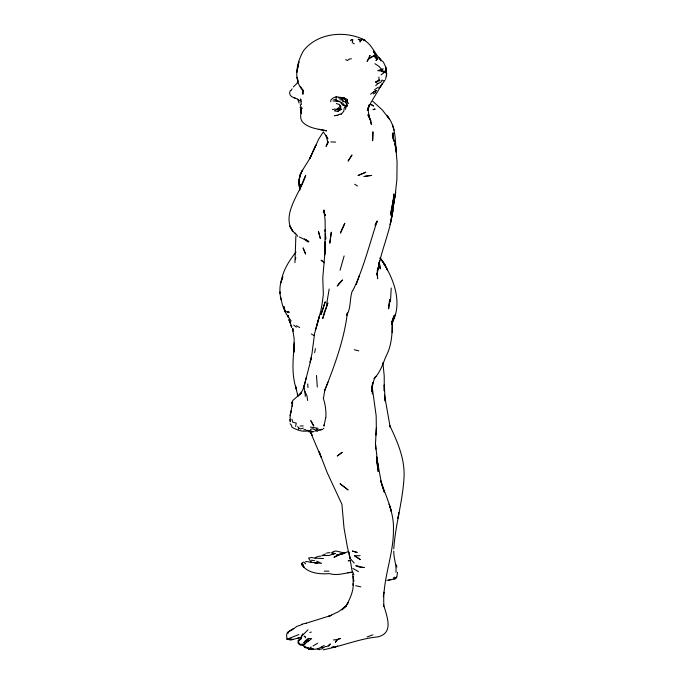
<?xml version="1.0" encoding="UTF-8"?>
<svg xmlns="http://www.w3.org/2000/svg" width="684" height="684" viewBox="0 0 684 684"><rect width="100%" height="100%" fill="white"/><g stroke="black" fill="none" stroke-linecap="round" stroke-linejoin="round"><path stroke-width="1.03" d="M281.004 299.746C279.397 292.213 279.209 283.749 282.979 276.84M324.028 424.713L324.019 426.149L325.644 417.838M323.173 649.8C341.598 646.277 359.228 638.685 378.141 636.83C394.155 632.726 386.674 616.267 383.912 605.588C382.099 580.1 393.582 555.63 393.437 530.151C394.317 512.735 386.05 496.892 380.774 480.826L384.322 492.129L381.561 483.853L376.602 456.955L377.927 465.334L375.482 443.839L376.337 428.013L376.166 415.821L372.335 388.059L372.412 393.967L372.395 386.272L371.882 391.547L372.917 382.288M393.522 200.079L393.616 194L393.069 206.79M340.085 106.67L334.416 110.868L337.734 111.389L341.667 109.166L340.452 109.628L340.538 106.678L339.042 104.455L336.348 103.515M377.072 273.215L377.004 275.19L379.637 260.501L377.901 269.829C381.424 249.634 390.444 230.841 392.864 210.424M340.452 109.628L340.863 106.67L339.803 105.216M393.787 548.842C395.318 524.662 402.833 501.244 404.047 477.004C404.885 458.699 397.489 441.616 389.7 425.499M303.132 90.168L302.944 94.272L302.661 91.169M345.463 109.346L346.908 104.49L345.429 101.899L345.531 99.804L344.018 97.94L336.237 96.743L333.228 97.915L330.953 99.838L330.663 101.702M343.359 103.429L336.066 99.992L336.237 96.743M347.481 99.462L346.583 101.189L345.531 99.804L341.658 98.205L338.409 97.718L344.018 97.94L347.481 99.462L346.839 104.661M325.841 417.847C326.302 411.127 325.31 404.184 323.19 397.84M375.935 435.152L376.337 428.013M300.336 187.39L300.49 184.663L299.498 189.648L305.68 175.224C301.105 192.366 277.986 217.469 295.471 234.005M390.453 301.926L391.239 287.99M294.958 262.673L295.873 235.894M397.541 572.337L396.865 576.886L395.412 578.655L388.649 580.348M307.997 629.81L301.849 635.983L302.815 633.863L301.216 637.197L301.396 638.591L301.712 637.437L298.309 640.703L300.934 639.112L298.327 640.463L297.942 642.823L300.319 645.183L303.619 645.303L303.097 645.166L311.699 638.608L308.219 638.42L305.149 640.848M379.611 260.57L379.124 266.606L379.09 264.605M386.768 73.316L385.554 79.378M383.322 596.739L383.775 592.156L383.63 593.584M351.319 39.595L352.713 39.646L352.499 41.767L352.183 41.22M391.496 324.49L394.001 315.709L391.616 323.421L392.71 318.428C392.112 330.483 392.385 342.829 387.093 354.064C383.049 362.315 380.988 372.002 374.054 378.44L375.978 376.38L374.191 379.124L371.574 388.623L372.66 382.578M292.205 406.245L292.649 402.004L291.487 403.244L292.837 400.422L301.635 392.727M367.906 108.499L367.718 110.261L369.24 104.712L367.308 110.415L371.113 102.292L382.313 83.696L379.073 88.535L384.904 80.302L382.724 80.909M280.799 297.292C281.902 304.183 284.074 311.878 288.742 317.145L287.887 315.598L288.622 317.59L291.213 320.907M393.796 203.447L394.523 197.009L392.539 210.997M398.772 512.436L398.097 518.352L398.712 513.966M395.968 572.38C396.729 565.24 393.582 558.264 393.753 551.116M290.452 419.292L289.956 417.847L292.649 402.004M323.652 397.336L324.917 389.085L324.49 391.137C334.442 365.854 344.095 340.085 347.387 312.93L346.54 315.546C351.26 308.039 349.43 298.942 352.311 290.871M395.19 195.846L395.677 192.05L393.317 206.85M290.709 412.871L290.965 410.922L289.982 415.718M394.856 198.069L396.891 179.738L397.079 161.903L395.412 143.666L395.891 150.377C395.446 138.279 395.207 124.907 386.768 115.28L389.273 118.905L382.236 109.867L372.771 101.3M386.041 72.453C387.093 68.733 384.853 65.279 383.365 62.03C374.935 56.097 372.652 43.665 362.682 39.569M326.644 304.2L329.175 288.99M393.291 207.594L390.154 224.634L392.941 210.74M295.454 259.151L295.796 257.381M314.623 352.688L315.392 348.626M295.608 426.44L296.257 423.114L292.761 422.225L291.948 419.198M288.058 633.324L288.409 631.64L293.154 628.664M297.856 81.174L297.48 82.858L293.359 86.894M306.218 377.765L303.551 388.521L311.459 357.424L310.074 362.101L311.947 353.893L314.58 333.484L320.83 310.955L322.087 304.004L323.352 294.479L322.771 278.191L325.122 250.105L325.31 241.768L324.72 254.876L325.156 229.644L325.285 231.748M316.401 326.713L319.471 316.034L315.469 330.15M391.504 324.156C402.927 304.252 394.6 280.577 383.279 262.69L385.973 266.94M282.064 279.063L281.073 282.714C282.415 271.12 288.956 261.006 296.01 252.02M341.111 114.408L343.855 111.116L344.146 108.089L345.506 105.507L342.419 104.712L340.965 103.079M328.055 141.349L326.054 146.419L328.149 142.614M340.059 270.266L344.129 255.944M373.259 92.331L376.149 90.391L375.482 92.708L373.216 93.922M304.602 384.177L302.644 390.333L299.079 395.036L301.071 393.266M392.394 134.91L394.343 141.81L392.394 134.91L393.095 132.747L393.36 139.51L392.778 134.688M292.649 329.021L292.803 328.568M352.824 290.614C363.606 268.547 369.437 244.222 377.2 220.923L375.089 225.378L376.935 221.907L375.781 223.591M290.349 90.51L289.52 92.947L290.264 95.187L291.692 96.7L295.06 98.188M356.279 284.578L359.493 275.344M393.727 318.402L392.368 321.976L395.318 314.255M325.935 387.324L327.978 382.117M297.284 82.696L297.976 81.02M312.862 151.737L315.982 145.068L309.707 158.679L318.693 139.134L322.925 132.516M318.128 430.441L317.385 431.296L315.35 430.792L315.615 430.176L312.887 428.774L310.365 429.39M297.745 236.313L295.163 232.928M312.143 153.31C307.997 164.912 295.197 174.634 299.857 188.203M360.63 40.664L359.921 42.015L361.203 40.108L358.168 39.296L360.63 40.664L361.203 40.108M308.561 649.022L313.187 648.971L308.561 649.022L307.663 648.013L304.978 647.56L303.097 645.166L305.329 647.004L308.099 647.791L308.561 649.022L311.152 646.944L310.861 648.774C315.581 650.424 320.283 648.022 324.139 645.448M302.456 562.487L301.499 564.257C307.364 573.525 319.787 574.286 329.688 573.637C337.409 576.039 344.89 572.807 352.568 572.294L347.617 572.585L352.2 572.303M291.119 90.57L292.077 88.835M382.134 79.951L380.817 82.251L377.773 83.636L375.696 85.722M336.708 640.01L335.331 642.336L337.511 639.36L340.41 638.428L336.708 640.01L337.511 639.36M305.329 647.004L304.978 647.56L308.099 647.791L307.663 648.013L308.604 648.954M348.327 602.373L346.865 604.69C350.225 598.064 353.525 591.019 353.303 583.409L353.183 585.418L353.089 576.526M298.369 429.167L298.976 428.235L297.625 426.611M348.242 602.442L345.959 605.827L341.846 609.906L346.574 605.716L338.477 611.718L328.628 616.335L331.646 615.275L306.081 623.244M332.227 552.792L333.057 551.603L335.374 551.099M328.619 646.312L330.321 643.926L327.003 646.525L325.336 646.483L321.446 649.039L319.59 649.167M323.464 428.697L323.857 428.15M393.916 578.929L395.412 578.655L396.72 577.099M302.576 563.018L301.499 564.257L304.243 567.361M337.734 111.389L340.495 108.542L337.032 109.329M287.477 638.813L286.964 639.241L286.579 634.829L287.442 632.384L291.41 630.306M381.082 74.821L385.827 71.375L385.673 66.938L385.964 69.939M338.187 110.346L340.495 108.542M292.205 629.887L296.753 626.459L302.354 624.424M316.641 561.154L321.574 563.368L311.194 562.299L308.535 558.041L311.494 557.511L315.187 558.118L317.376 556.494M376.149 90.391L370.54 94.153M321.848 555.682L325.447 553.878M393.291 578.1L394.659 577.125M317.65 643.216L313.024 645.995M374.567 89.681L378.329 87.201M308.775 639.454L303.73 642.507L309.006 640.506M377.773 83.636L375.61 81.995L379.073 79.942L378.893 77.087M303.807 430.014L304.919 429.364L306.244 430.27M315.35 430.792L317.256 429.697M334.963 647.244L337.528 645.944M298.942 634.53L286.964 639.241L291.863 639.916M384.348 72.607L381.287 71.093L383.202 68.802L377.773 70.666L385.827 71.375M331.595 647.329L334.1 646.337M367.18 636.949L372.9 634.837M289.315 639.788L293.034 639.446L301.216 637.197L297.266 638.48M350.379 40.459L352.713 39.646M375.61 81.995L379.971 80.584L379.073 79.942M312.135 432.1L314.204 431.45M303.345 428.116L300.703 428.911L298.976 428.235M332.279 554.296L335.28 553.399L329.047 555.459L322.361 555.579M338.537 114.647L341.273 113.852M309.784 632.495L311.314 632.059M390.889 579.382L386.913 580.374M343.667 553.476L336.118 555.314L348.207 551.731M322.711 429.304L319.394 430.048L321.215 429.68M332.467 109.577L335.177 108.978M301.943 624.133L306.227 623.201M343.701 553.441L340.974 554.014L343.633 553.561M305.303 561.863L306.894 561.53L310.844 562.376L311.032 561.402M316.418 562.505L314.58 562.872L317.521 563.188M350.268 560.461L348.165 560.846L350.131 560.504M351.422 58.747L349.191 59.115L347.446 60.534L345.625 59.636M326.576 553.057L329.714 552.612M338.289 115.126L334.408 115.673L337.494 115.365M305.286 643.9L299.267 644.439L298.327 640.463M345.429 101.899L343.086 101.454L341.658 98.205L344.018 97.94M318.24 556.4L320.813 556.118M333.536 639.942L338.238 639.437M323.481 558.554L315.187 558.118M300.114 426.029L303.2 425.91M354.534 555.784L360.331 559.572L354.534 555.784L360.1 555.682M330.825 141.904L335.656 142.092M324.353 571.149L328.953 571.166M310.297 431.356L312.092 431.373L307.133 430.356M307.826 430.937C302.328 432.066 296.745 429.988 291.965 427.209L291.487 425.32L290.093 423.721M331.03 552.928L333.946 553.031M335.998 551.013L345.121 553.159M339.811 99.77L342.744 100.044L343.086 101.454M332.988 100.95L339.606 101.591L337.195 101.335M311.28 560.213L314.614 560.683M318.069 428.312L310.408 427.09M333.758 99.59L336.066 99.992M319.018 129.327L326.619 130.841C318.573 129.019 309.262 128.507 303.038 122.53C298.874 118.452 301.55 113.193 300.909 108.457L301.439 113.689L301.216 110.38L300.122 107.311M345.506 105.507L342.419 104.712M355.646 585.701L360.81 586.855M305.295 636.445L304.166 636.18L305.765 637.915M289.571 638.608L293.034 639.446M354.286 349.755L358.809 350.866M321.326 647.107L323.053 647.551M308.253 431.57L310.365 432.16M299.66 327.499L296.446 325.781M361.793 39.15L365.076 40.288C345.6 30.062 317.444 32.695 303.465 50.787C296.668 62.689 292.581 80.302 303.516 91.194M316.162 429.056L318.667 429.979M294.009 97.607L297.728 99.223L300.002 101.018M317.316 648.877L319.266 649.749M299.464 237.006L308.929 241.614L306.252 239.93M352.209 42.639L354.303 43.793M370.386 104.276L373.541 106.029L371.651 104.686M352.97 568.498L358.425 571.593M311.331 333.972L313.973 335.493M354.739 184.27L357.493 185.997M374.909 63.68L379.098 66.476L381.347 69.11M324.361 262.63L321.044 260.134L324.404 262.724M293.188 329.175L292.376 328.534L293.008 329.534M293.769 325.08L296.343 327.14M305.825 240.024L308.236 242.016L304.414 238.776M367.966 115.032L369.48 116.442L368.137 115.186M303.542 561.949L305.611 563.872M321.335 429.219L321.873 429.757M380.133 257.996L383.562 262.528L387.52 270.36L386.563 268.214M309.963 430.886L321.112 457.126L319.154 451.816L327.08 472.379L341.906 504.27L344.035 528.108L347.438 547.277L349.943 558.118L354.235 563.146M380.099 258.056L385.374 265.58L380.167 258.09M323.352 131.841L327.875 138.818L325.986 135.278L327.901 142.46M302.225 108.508L300.618 106.268L300.233 104.515M300.396 86.432L302.824 89.98M346.899 101.138L348.558 103.592M341.658 98.205L342.744 100.044M323.335 211.595L325.345 215.298M289.332 320.522L290.469 322.686L288.845 319.599L290.084 322.874M297.728 99.223L299.113 103.079M370.497 121.632L371.369 124.403L370.839 121.025L369.334 117.947L369.916 119.794M310.476 432.057L312.118 435.434L310.468 431.903M304.2 388.401L304.85 391.479L307.005 395.933L307.646 400.525M324.678 213.844L325.43 215.511M368.24 114.869L370.839 121.025M290.298 421.908L289.922 419.514L290.358 421.583M296.933 77.343L298.053 80.336M368.206 114.895L369.899 119.452L368.496 113.681L368.787 115.844L368.026 107.978M287.887 315.598L288.084 316.136M353.902 574.834L351.935 570.165L350.388 560.837M389.572 425.363L390.145 427.021L384.425 394.591M288.084 315.923L288.622 317.59M395.19 577.971L395.412 578.655M394.129 130.276L392.616 125.121M297.908 396.173L295.565 386.195L296.523 389.658C291.11 374.37 293.188 358.219 294.411 342.53L293.94 352.26L294.171 338.973L292.709 329.355L293.034 331.321M289.58 321.429L291.829 326.849L290.939 325.276L291.564 327.456M297.574 394.984L297.386 394.258L297.873 396.284M324.464 212.22L323.917 209.962L325.08 219.889L325.242 231.132M300.815 101.933L301.43 104.541M396.378 564.839L396.891 567.087M279.953 292.726L280.098 293.436L279.995 291.743M383.391 604.408L383.801 606.46M287.767 315.435L288.075 317.222M299.96 189.998C298.275 183.355 298.84 176.156 302.439 170.213L299.438 176.899L300.344 174.582L298.959 181.063L298.993 180.585L300.019 188.185L299.737 185.219L299.943 187.1M379.287 262.853L380.261 268.923L379.329 262.682M353.508 579.322L353.79 581.178L352.525 574.013M377.277 464.94L378.226 471.524L376.636 459.597L377.141 464M349.096 552.091L349.943 558.118M300.986 99.394L301.302 101.779M349.43 554.861L349.909 558.982M382.903 362.742L384.22 375.943L384.254 390.889L384.288 384.776L385.169 401.123L384.741 397.395M304.85 391.479L305.346 396.429M386.161 71.931L386.554 75.933L386.383 70.409M377.158 272.805L377.628 278.747L377.243 270.3M375.867 449.166L375.482 443.839M316.487 375.482L317.308 387.076M325.413 234.125L325.712 239.109L325.404 233.851M307.74 383.963L307.937 387.529M300.447 98.847L300.49 100.394M392.086 324.336L392.206 332.68M372.917 131.918L372.652 140.648L372.917 131.918M297.044 70.965L296.95 72.248L298.908 61.748L297.044 70.965M388.897 305.466L388.632 308.835L389.777 299.447L388.897 305.466M393.437 199.189L390.496 214.862L393.437 199.189M330.569 237.57L329.799 243.213L331.33 232.132L330.569 237.57M324.344 312.289L322.737 318.59L327.85 303.046L324.344 312.289M369.984 55.558L369.198 58.456L367.069 61.38L369.984 55.558M325.139 301.943L321.078 314.418L325.139 301.943M342.154 229.157L340.427 233.099L344.83 223.223L342.154 229.157M351.918 155.097L348.173 160.971L351.918 155.097M376.961 59.251L375.986 60.602L377.662 59.021L373.31 51.112L377.662 59.021L376.961 59.251L374.003 55.729L369.198 58.456L374.003 55.729L376.961 59.251M339.161 283.501L337.246 286.083L342.539 279.927L339.161 283.501M342.111 452.355L337.332 455.937L342.111 452.355M347.498 105.763L345.454 106.781L347.498 105.763M338.512 554.955L333.92 557.332L342.248 553.433L338.512 554.955M365.709 172.257L358.159 175.455L365.709 172.257M374.396 109.183L372.942 109.637L375.174 109.149L374.396 109.183M368.667 175.617L363.922 176.532L371.617 175.437L368.667 175.617M364.119 567.532L360.246 567.404L355.8 565.668L364.119 567.532M357.039 552.407L352.448 551.082L357.039 552.407M287.836 311.93L286.647 311.733L289.281 312.212L287.836 311.93M347.985 489.855L340.179 483.819L347.985 489.855M380.629 59.448L378.722 57.294L380.997 60.885L380.629 59.448M313.7 425.961L310.869 420.754L313.7 425.961M292.701 231.175L289.811 226.148L292.701 231.175M305.577 253.909L303.123 248.036L305.577 253.909M303.978 567.617L302.567 563.838L303.978 567.617M390.196 507.46L389.213 504.134L391.402 511.598L390.196 507.46M320.343 238.442L318.411 231.346L320.343 238.442M284.424 308.612L283.843 306.441L285.228 311.81L284.424 308.612M396.087 149.736L394.753 142.956L396.429 152.506L396.087 149.736"/></g></svg>
